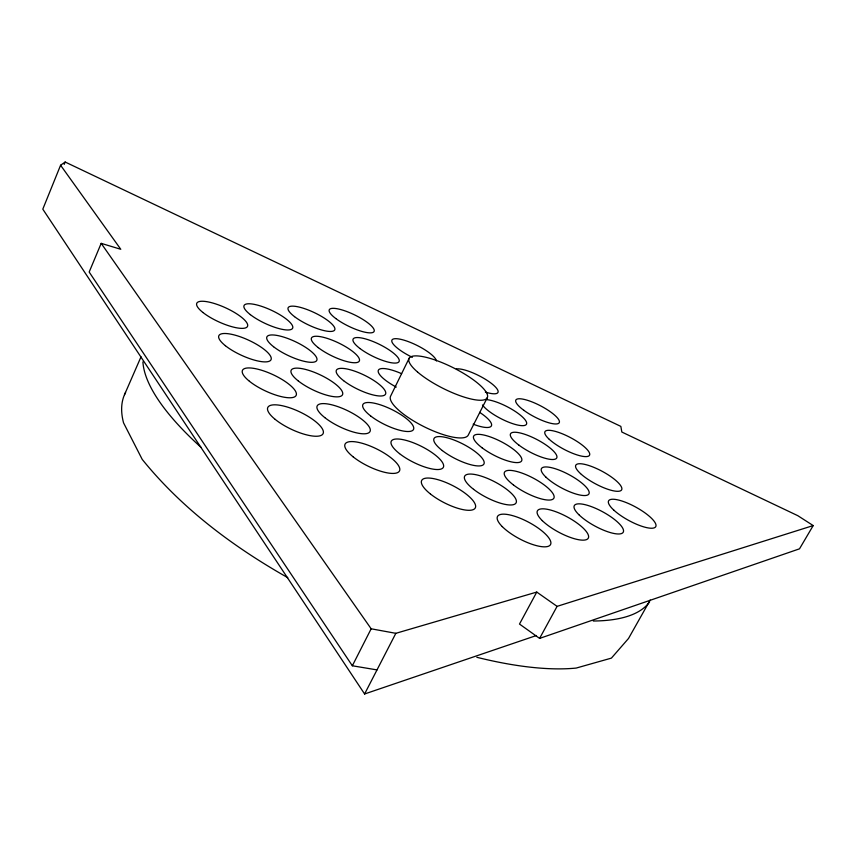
<?xml version="1.0" encoding="UTF-8"?>
<svg xmlns="http://www.w3.org/2000/svg" width="856" height="856" viewBox="0 0 856 856"><rect width="100%" height="100%" fill="white"/><g stroke="black" fill="none" stroke-linecap="round" stroke-linejoin="round"><path stroke-width="1.28" d="M813.2 525.573L557.085 606.358L536.765 592.074L519.496 624.056L539.601 638.405L799.504 548.824L813.2 525.573L797.792 515.676L621.831 432.034L620.846 426.395L65.163 162.019L60.583 165.24L42.8 209.164L364.603 693.981L536.445 635.505M64.2 164.395L65.163 162.019M60.583 165.24L120.771 249.278L101.179 243.361L89.174 272.037L352.34 665.775L377.004 669.906M124.495 394.712L141.026 356.813M409.168 358.225L390.721 395.921A43.442 12.369 26.6 0 0 424.105 426.727A43.442 12.369 26.6 0 0 468.435 434.741L487.417 397.43M352.34 665.775L371.162 628.796L101.179 243.361M364.603 693.981L395.836 633.322L536.765 592.074M539.601 638.405L557.085 606.358M650.186 600.056L628.518 638.469L611.409 658.114L576.195 668.065A280.083 95.487 26.4 0 1 476.835 657.29M371.162 628.796L395.836 633.322M287.787 577.682C233.1 546.695 181.889 508.518 142.203 459.372L123.553 422.853A280.083 95.487 26.4 0 1 125.586 392.433M456.376 368.936A24.578 6.345 26.9 0 1 491.975 383.863A24.578 6.345 26.9 0 1 485.341 392.059M412.367 357.327A24.717 6.377 26.4 0 1 391.781 340.645A24.717 6.377 26.4 0 1 414.09 344.005A24.717 6.377 26.4 0 1 436.389 360.943M479.66 412.367A26.183 7.201 27 0 1 491.376 425.914A26.183 7.201 27 0 1 473.175 424.169M486.893 399.677A25.295 6.73 27.2 0 1 521.668 416.241A25.295 6.73 27.2 0 1 514.895 424.341A25.295 6.73 27.2 0 1 482.474 404.952M396.264 387.073A26.343 7.244 26.3 0 1 378.32 370.338A26.343 7.244 26.3 0 1 401.614 373.687M649.586 601.896A282.715 88.928 26.5 0 1 593.294 621.017M200.989 447.314A282.715 88.928 26.5 0 1 142.909 361.895M417.546 372.018A43.774 11.513 26.7 0 0 485.02 399.581A43.774 11.513 26.7 0 0 441.985 362.602A43.774 11.513 26.7 0 0 417.546 372.018M273.546 346.712A27.574 7.79 25.2 0 0 315.939 361.339A27.574 7.79 25.2 0 0 285.979 337.842A27.574 7.79 25.2 0 0 273.546 346.712M442.327 450.577A28.023 8.26 27 0 0 483.726 464.305A28.023 8.26 27 0 0 450.834 438.882A28.023 8.26 27 0 0 442.327 450.577M473.582 489.322A28.965 8.838 27.4 0 0 515.997 503.018A28.965 8.838 27.4 0 0 481.543 476.214A28.965 8.838 27.4 0 0 473.582 489.322M613.763 510.069A26.868 7.543 28.7 0 0 654.508 527.724A26.868 7.543 28.7 0 0 628.283 503.435A26.868 7.543 28.7 0 0 613.763 510.069M335.787 318.539A24.888 6.399 25.8 0 0 373.526 332.096A24.888 6.399 25.8 0 0 345.76 311.156A24.888 6.399 25.8 0 0 335.787 318.539M275.204 419.397A30.591 9.662 25.3 0 0 322.284 434.677A30.591 9.662 25.3 0 0 288.857 407.52A30.591 9.662 25.3 0 0 275.204 419.397M318.293 347.654A26.536 7.276 25.7 0 0 358.707 361.767A26.536 7.276 25.7 0 0 329.271 339.072A26.536 7.276 25.7 0 0 318.293 347.654M523.84 410.313A24.471 6.302 27.5 0 0 559.193 422.768A24.471 6.302 27.5 0 0 529.618 401.015A24.471 6.302 27.5 0 0 523.84 410.313M250.359 314.644A26.782 7.287 25 0 0 291.703 329.185A26.782 7.287 25 0 0 262.985 306.812A26.782 7.287 25 0 0 250.359 314.644M549.295 439.353A25.209 6.688 27.8 0 0 587.965 456.344A25.209 6.688 27.8 0 0 564.393 434.666A25.209 6.688 27.8 0 0 549.295 439.353M580.529 473.614A26.001 7.094 28.2 0 0 620.215 490.937A26.001 7.094 28.2 0 0 595.369 468.007A26.001 7.094 28.2 0 0 580.529 473.614M502.247 526.59A30.003 9.47 27.9 0 0 548.546 546.203A30.003 9.47 27.9 0 0 521.24 518.693A30.003 9.47 27.9 0 0 502.247 526.59M579.362 515.162A27.831 8.111 28.5 0 0 621.809 533.427A27.831 8.111 28.5 0 0 595.198 508.154A27.831 8.111 28.5 0 0 579.362 515.162M542.297 520.651A28.869 8.753 28.2 0 0 586.585 539.569A28.869 8.753 28.2 0 0 559.61 513.226A28.869 8.753 28.2 0 0 542.297 520.651M202.926 312.483A27.863 7.8 24.5 0 0 246.325 327.57A27.863 7.8 24.5 0 0 217.124 304.404A27.863 7.8 24.5 0 0 202.926 312.483M399.495 453.605A29.125 8.902 26.6 0 0 443.023 467.815A29.125 8.902 26.6 0 0 409.403 441.364A29.125 8.902 26.6 0 0 399.495 453.605M513.461 484.967A27.895 8.196 27.7 0 0 553.843 498.224A27.895 8.196 27.7 0 0 520.17 472.469A27.895 8.196 27.7 0 0 513.461 484.967M430.472 494.019A30.131 9.555 27.1 0 0 475.123 508.197A30.131 9.555 27.1 0 0 439.856 480.259A30.131 9.555 27.1 0 0 430.472 494.019M294.539 316.656A25.798 6.827 25.4 0 0 334 330.694A25.798 6.827 25.4 0 0 305.763 309.059A25.798 6.827 25.4 0 0 294.539 316.656M225.385 345.706A28.708 8.357 24.7 0 0 269.95 360.879A28.708 8.357 24.7 0 0 239.455 336.504A28.708 8.357 24.7 0 0 225.385 345.706M370.605 415.909A28.195 8.303 26.2 0 0 413.041 430.108A28.195 8.303 26.2 0 0 380.941 405.027A28.195 8.303 26.2 0 0 370.605 415.909M353.186 456.879A30.335 9.619 26.2 0 0 399.035 471.592A30.335 9.619 26.2 0 0 364.688 444.039A30.335 9.619 26.2 0 0 353.186 456.879M324.777 417.589A29.339 8.945 25.8 0 0 369.428 432.301A29.339 8.945 25.8 0 0 336.665 406.226A29.339 8.945 25.8 0 0 324.777 417.589M518.993 445.174A26.076 7.158 27.6 0 0 556.689 458.024A26.076 7.158 27.6 0 0 525.199 434.431A26.076 7.158 27.6 0 0 518.993 445.174M343.598 380.674A27.339 7.768 25.9 0 0 384.997 394.841A27.339 7.768 25.9 0 0 354.288 371.012A27.339 7.768 25.9 0 0 343.598 380.674M546.032 477.231A26.91 7.618 28 0 0 587.323 495.143A26.91 7.618 28 0 0 562.157 471.335A26.91 7.618 28 0 0 546.032 477.231M249.417 381.252A29.618 8.977 25 0 0 295.213 396.499A29.618 8.977 25 0 0 263.316 370.798A29.618 8.977 25 0 0 249.417 381.252M482.046 447.774A27.007 7.683 27.3 0 0 521.518 461.052A27.007 7.683 27.3 0 0 489.332 436.581A27.007 7.683 27.3 0 0 482.046 447.774M298.295 380.952A28.419 8.335 25.5 0 0 341.79 395.633A28.419 8.335 25.5 0 0 310.482 370.905A28.419 8.335 25.5 0 0 298.295 380.952M359.991 348.531A25.584 6.805 26 0 0 398.586 362.163A25.584 6.805 26 0 0 369.685 340.239A25.584 6.805 26 0 0 359.991 348.531"/></g></svg>
